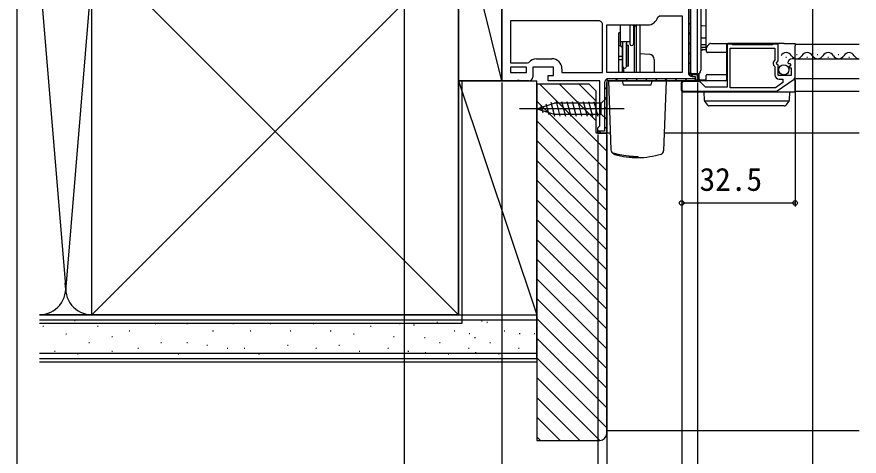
# Model space of a CAD drawing. Units: millimetres, scale not verified. Extents: x -525 to 525, y -783 to 778.
# Drawn here: x -525 to -283.7, y -597.3 to -471.5 of the extents above; entities that cross this region are included whole.
import ezdxf
from ezdxf.enums import TextEntityAlignment as Align

# ---------------------------------------------------------------- set-up
doc = ezdxf.new("R2010")
doc.units = ezdxf.units.MM
doc.header["$LTSCALE"] = 4
for name, color, linetype in [('0-3_YKK_11', 7, 'Continuous'), ('0-4_YKK_12', 2, 'Continuous'), ('0-5_YKK_13', 4, 'Continuous'), ('0-7_YKK_D', 6, 'Continuous'), ('0-8_YKK_ZWAK', 7, 'Continuous'), ('0-9_YSS_K', 3, 'Continuous'), ('0-A_YSS_KE', 3, 'Continuous')]:
    doc.layers.add(name, color=color, linetype=linetype)
doc.styles.add('ＭＳ ゴシック', font='')
doc.styles.get('ＭＳ ゴシック').set_extended_font_data('MS Gothic')

msp = doc.modelspace()

# ---------------------------------------------------------------- linework, layer by layer
at = {"layer": '0-3_YKK_11'}
for p, q in [((-357.711, -472.816), (-358.092, -472.64)), ((-332.6, -473.21), (-332, -473.81)), ((-332.6, -476.039), (-332, -476.639)), ((-332.6, -478.867), (-332, -479.467)), ((-332.6, -481.696), (-332, -482.296)), ((-376.1, -483.54), (-371.7, -483.54)), ((-332.6, -484.524), (-332, -485.124)), ((-332.6, -487.353), (-331.313, -488.64)), ((-356.032, -489.377), (-355.564, -489.844)), ((-353.34, -489.24), (-352.74, -489.84)), ((-350.512, -489.24), (-349.912, -489.84)), ((-347.683, -489.24), (-347.083, -489.84)), ((-344.855, -489.24), (-344.255, -489.84)), ((-342.026, -489.24), (-341.426, -489.84)), ((-339.198, -489.24), (-338.598, -489.84)), ((-336.37, -489.24), (-335.77, -489.84)), ((-333.541, -489.24), (-332.941, -489.84)), ((-330.713, -489.24), (-330.207, -489.745)), ((-307.119, -492.714), (-302.299, -489.349)), ((-356.6, -491.637), (-356, -492.237)), ((-334.5, -490.74), (-334.5, -492.14)), ((-329.59, -490.04), (-333.8, -490.04)), ((-356.6, -494.465), (-356, -495.065)), ((-333.8, -492.84), (-307.52, -492.84)), ((-356.6, -497.294), (-356, -497.894)), ((-356.6, -500.122), (-356, -500.722)), ((-358.139, -504.24), (-357.539, -504.84)), ((-356.6, -502.951), (-356, -503.551))]:
    msp.add_line(p, q, dxfattribs=at)
for points in [[(-378.2, -489.84), (-380.842, -489.84), (-381.025, -489.72), (-381.575, -489.72), (-381.758, -489.84), (-386, -489.84), (-386, -438.84), (-411.1, -438.84), (-411.6, -439.34), (-412.1, -439.84), (-414, -439.84), (-414, -436.44), (-386, -436.44)], [(-335.3, -463.34), (-332, -463.34), (-332, -488.04), (-330, -488.04), (-330, -489.84), (-356, -489.84), (-356, -504.84), (-358.5, -504.84), (-358.5, -503.34), (-358.25, -503.044), (-358, -502.748), (-358, -489.84), (-372.8, -489.84), (-372.8, -488.34), (-371.2, -488.34), (-371.2, -485.94), (-377.2, -485.94), (-377.2, -488.84)], [(-355.5, -489.84), (-330, -489.84), (-330, -488.04), (-332, -488.04), (-332, -463.34), (-335.3, -463.34)], [(-336.217, -463.94), (-332.6, -463.94), (-332.6, -487.54)], [(-358.092, -472.64), (-383.6, -472.64), (-383.6, -484.74), (-378.692, -484.74), (-378.31, -484.562)], [(-341.381, -471.622), (-340.895, -471.24), (-334.4, -471.24), (-334.4, -487.44)], [(-368.8, -486.44), (-368.8, -487.44), (-357.2, -487.44), (-357.2, -473.532), (-357.376, -473.151)], [(-334.4, -487.44), (-356, -487.44), (-356, -473.84), (-344.2, -473.84)], [(-304.099, -484.722), (-303.848, -484.933), (-303.529, -484.848), (-303.259, -485.316), (-303.836, -485.893), (-303.734, -486.14), (-303.1, -486.14), (-303.1, -488.34), (-306.9, -488.34), (-306.9, -485.34), (-307.2, -485.04), (-307.353, -484.711), (-306.9, -484.171), (-306.9, -479.34), (-308.227, -479.34), (-308.4, -479.44), (-308.573, -479.54), (-319.827, -479.54), (-320, -479.44), (-320.173, -479.34), (-321.5, -479.34), (-321.5, -491.64), (-327.7, -491.64), (-329.095, -490.245)], [(-307.615, -491.84), (-320.6, -491.84), (-320.6, -480.54), (-307.8, -480.54), (-307.8, -483.844), (-308.043, -484.133)], [(-302, -488.775), (-302, -483.54), (-302.805, -483.54)], [(-307.907, -485.682), (-307.8, -485.912), (-307.8, -488.14)], [(-331.5, -488.64), (-330.6, -488.64), (-330.6, -489.24), (-355.5, -489.24)], [(-306.6, -489.34), (-305.5, -489.34), (-305.5, -490.364), (-307.615, -491.84)], [(-356.6, -490.34), (-356.6, -504.24), (-358.5, -504.24), (-358.5, -504.84), (-356, -504.84), (-356, -490.34)]]:
    msp.add_lwpolyline(points, dxfattribs=at)
msp.add_lwpolyline([(-383.6, -487.44), (-379, -487.44), (-379, -485.94), (-383.6, -485.94)], close=True, dxfattribs=at)
for centre, radius, start, end in [((-355.5, -470.94), 2.9, 220.32022, 229.67978), ((-344.2, -470.94), 2.9, 270.00001, 346.39104), ((-376.1, -486.44), 2.9, 90.00001, 139.63901), ((-371.7, -486.44), 2.9, 0.00001, 89.99999), ((-307.2, -484.84), 1.1, 139.99999, 229.99481), ((-302.805, -484.84), 1.3, 89.99998, 174.7841), ((-378.2, -488.84), 1, 270.00001, 359.99999), ((-355.5, -490.34), 1.1, 90.00001, 179.99999), ((-331.5, -487.54), 1.1, 180.00001, 269.99999), ((-306.6, -488.14), 1.2, 180.00001, 269.99999), ((-302.7, -488.775), 0.7, 304.91937, 359.99998), ((-333.8, -490.74), 0.7, 90.00001, 179.99999), ((-333.8, -492.14), 0.7, 180.00001, 269.99999), ((-329.59, -490.74), 0.7, 45.00004, 90.00003), ((-307.52, -492.14), 0.7, 269.99992, 304.91935)]:
    msp.add_arc(centre, radius, start, end, dxfattribs=at)
at = {"layer": '0-4_YKK_12'}
for p, q in [((-302, -479.34), (-283.657, -479.34)), ((-301.65, -482.28), (-301.45, -482.28)), ((-295.65, -482.28), (-295.45, -482.28)), ((-289.65, -482.28), (-289.45, -482.28)), ((-304.65, -483.04), (-304.45, -483.04)), ((-302, -483.54), (-283.657, -483.54)), ((-298.65, -483.04), (-298.45, -483.04)), ((-292.65, -483.04), (-292.45, -483.04)), ((-286.65, -483.04), (-286.45, -483.04)), ((-302, -489.14), (-283.657, -489.14)), ((-302, -492.84), (-283.657, -492.84)), ((-354.976, -504.84), (-356.5, -504.84)), ((-283.657, -504.84), (-339.524, -504.84))]:
    msp.add_line(p, q, dxfattribs=at)
msp.add_lwpolyline([(-327.5, -480.84), (-327.5, -465.34), (-283.657, -465.34)], dxfattribs=at)
for centre, start, end in [((-304.55, -483.498), 29.20254, 150.79746), ((-301.55, -481.821), 209.20254, 330.79746), ((-298.55, -483.498), 29.20254, 150.79746), ((-295.55, -481.821), 209.20254, 330.79746), ((-292.55, -483.498), 29.20254, 150.79746), ((-289.55, -481.821), 209.20254, 330.79746), ((-286.55, -483.498), 29.20254, 150.79746), ((-283.55, -481.821), 209.20254, 266.41901)]:
    msp.add_arc(centre, 1.718, start, end, dxfattribs=at)
at = {"layer": '0-5_YKK_13'}
for p, q in [((-332, -486.84), (-332, -466.34)), ((-329, -466.34), (-329, -486.84)), ((-352.1, -473.84), (-352.1, -478.69)), ((-349.35, -473.84), (-349.35, -474.134)), ((-349.35, -474.134), (-349.35, -479.267)), ((-349.35, -474.134), (-349.35, -479.267)), ((-348.35, -473.84), (-348.35, -479.267)), ((-348, -487.44), (-348, -473.84)), ((-348, -478.69), (-348, -473.84)), ((-348, -474.061), (-347.5, -474.061)), ((-347.5, -487.44), (-347.5, -474.061)), ((-346.5, -473.84), (-346.5, -487.44)), ((-328.705, -474.045), (-327.5, -474.066)), ((-352.1, -476.14), (-352.5, -476.14)), ((-352.5, -487.44), (-352.5, -476.14)), ((-328.705, -477.545), (-327.5, -477.566)), ((-352, -479.833), (-352.5, -479.833)), ((-349.35, -478.69), (-352.1, -478.69)), ((-352, -479.833), (-352, -478.69)), ((-351.5, -480.432), (-352, -479.833)), ((-351.5, -487.44), (-351.5, -478.69)), ((-351.5, -480.14), (-351.35, -480.14)), ((-351.5, -480.14), (-351.5, -485.14)), ((-351.35, -485.74), (-351.35, -478.69)), ((-350.35, -478.69), (-350.35, -485.74)), ((-350.35, -485.74), (-350.35, -479.04)), ((-350.35, -480.14), (-350.2, -480.14)), ((-350.2, -485.64), (-350.2, -479.64)), ((-350.2, -479.64), (-349.7, -479.64)), ((-349.7, -485.64), (-349.7, -479.64)), ((-348, -478.69), (-348.35, -478.69)), ((-327.5, -479.514), (-328.705, -479.535)), ((-327.213, -479.946), (-326.894, -479.628)), ((-326.894, -479.628), (-326.612, -479.345)), ((-326.117, -479.14), (-321, -479.14)), ((-321.7, -479.84), (-321.7, -488.34)), ((-306.096, -479.14), (-321, -479.14)), ((-305.106, -479.14), (-306.096, -479.14)), ((-305.106, -479.14), (-302, -479.14)), ((-302, -479.14), (-302, -479.84)), ((-302, -483.54), (-302, -479.84)), ((-346.5, -482.015), (-343.769, -482.221)), ((-328.7, -480.34), (-329, -480.34)), ((-329, -481.268), (-328.584, -480.912)), ((-327.5, -480.34), (-328.7, -480.34)), ((-328.389, -480.84), (-327.421, -480.84)), ((-327.427, -481.437), (-327.418, -480.435)), ((-321.7, -481.74), (-327.127, -481.74)), ((-351.5, -482.882), (-352.5, -482.882)), ((-351.5, -483.798), (-352.5, -483.798)), ((-342.4, -483.716), (-342.4, -487.44)), ((-302, -488.34), (-302, -483.54)), ((-351.35, -485.14), (-351.5, -485.14)), ((-351.2, -486.34), (-351.5, -486.04)), ((-351.2, -486.34), (-351.2, -487.44)), ((-350.2, -485.14), (-350.35, -485.14)), ((-349.7, -485.64), (-350.2, -485.64)), ((-332, -487.34), (-332, -486.84)), ((-355.5, -489.84), (-354.809, -509.642)), ((-351.55, -489.84), (-354.751, -489.84)), ((-339.749, -489.84), (-342.95, -489.84)), ((-339, -489.84), (-339.701, -509.9)), ((-322, -489.84), (-333.8, -489.84)), ((-330, -487.84), (-331.5, -487.84)), ((-330, -489.839), (-330, -489.54)), ((-329.483, -489.342), (-329.497, -487.704)), ((-327.515, -489.64), (-329.183, -489.64)), ((-327.497, -489.542), (-327.487, -488.337)), ((-327.187, -488.04), (-321.7, -488.04)), ((-321.7, -488.34), (-321.7, -489.54)), ((-302, -489.44), (-302, -488.34)), ((-302, -492.88), (-302, -489.44)), ((-334.7, -490.74), (-334.7, -492.14)), ((-356, -494.74), (-357.55, -496.29)), ((-356, -500.94), (-356, -494.74)), ((-333.8, -493.04), (-307.481, -493.04)), ((-307.481, -493.04), (-302, -493.04)), ((-302, -493.04), (-302, -492.88)), ((-376, -497.84), (-371.084, -496.29)), ((-374.853, -496.902), (-374.304, -498.951)), ((-373.421, -496.45), (-372.608, -499.486)), ((-371.989, -495.999), (-370.933, -499.94)), ((-357.55, -496.29), (-371.084, -496.29)), ((-370.506, -495.74), (-369.38, -499.94)), ((-368.953, -495.74), (-367.827, -499.94)), ((-367.4, -495.74), (-366.274, -499.94)), ((-365.847, -495.74), (-364.721, -499.94)), ((-364.294, -495.74), (-363.169, -499.94)), ((-362.741, -495.74), (-361.616, -499.94)), ((-361.188, -495.74), (-360.063, -499.94)), ((-359.635, -495.74), (-358.51, -499.94)), ((-357.55, -499.39), (-357.55, -496.29)), ((-327.934, -495.543), (-303.766, -495.543)), ((-327.884, -495.63), (-327.895, -495.614)), ((-327.005, -496.834), (-327.884, -495.63)), ((-305.099, -497.04), (-305.503, -497.04)), ((-303.816, -495.63), (-304.695, -496.834)), ((-303.805, -495.614), (-303.816, -495.63)), ((-351, -497.84), (-381, -497.84)), ((-376, -497.84), (-371.084, -499.39)), ((-371.084, -499.39), (-357.55, -499.39)), ((-356, -500.94), (-357.55, -499.39)), ((-354.101, -510.563), (-354.101, -510.561)), ((-353.65, -510.694), (-353.657, -510.95)), ((-346.989, -511.838), (-346.989, -511.669))]:
    msp.add_line(p, q, dxfattribs=at)
for points in [[(-354.751, -489.84), (-355.138, -489.84), (-355.405, -489.84), (-355.5, -489.84)], [(-339, -489.84), (-339.095, -489.84), (-339.361, -489.84), (-339.749, -489.84)], [(-329.433, -489.505), (-330, -489.54), (-330, -489.24), (-330, -487.84)], [(-327.952, -495.455), (-328.1, -493.04), (-327.102, -493.04), (-304.598, -493.04), (-303.6, -493.04), (-303.748, -495.455)], [(-305.503, -497.04), (-326.197, -497.04), (-326.601, -497.04)], [(-348.556, -511.548), (-350.43, -511.367), (-352.282, -511.038), (-354.101, -510.561)], [(-349.579, -511.468), (-349.582, -511.538), (-349.585, -511.598), (-349.588, -511.645), (-349.591, -511.682), (-349.594, -511.707), (-349.597, -511.72), (-349.6, -511.722)], [(-349.6, -511.722), (-349.352, -511.716), (-349.113, -511.649), (-348.898, -511.526)], [(-347.236, -511.633), (-347.28, -511.628), (-347.386, -511.619), (-347.532, -511.608), (-347.707, -511.597), (-347.904, -511.586), (-348.118, -511.574), (-348.342, -511.561), (-348.57, -511.549)], [(-346.989, -511.669), (-347.005, -511.658), (-347.054, -511.647), (-347.135, -511.636), (-347.244, -511.626), (-347.38, -511.615), (-347.539, -511.605), (-347.718, -511.594), (-347.913, -511.583), (-348.12, -511.572), (-348.335, -511.56), (-348.556, -511.548)], [(-347.237, -511.641), (-347.186, -511.652), (-346.989, -511.669)]]:
    msp.add_lwpolyline(points, dxfattribs=at)
msp.add_lwpolyline([(-351.55, -489.84), (-351.25, -491.04), (-343.25, -491.04), (-342.95, -489.84)], close=True, dxfattribs=at)
msp.add_circle((-305.25, -486.691), 1.45, dxfattribs=at)
for centre, radius, start, end in [((-348.85, -474.134), 0.5, 143.96476, 180), ((-348.85, -474.134), 0.5, 0, 36.03524), ((-328.7, -473.745), 0.3, 180, 269), ((-328.7, -477.245), 0.3, 180, 269), ((-348.85, -479.267), 0.5, 180, 0), ((-348.85, -479.267), 0.5, 180, 0), ((-328.7, -479.835), 0.3, 91, 180), ((-326.718, -480.441), 0.7, 135, 179.5), ((-326.117, -479.84), 0.7, 90, 135), ((-321, -479.84), 0.7, 90, 180), ((-343.9, -483.716), 1.5, 0, 85), ((-328.389, -481.14), 0.3, 90, 130.60129), ((-327.127, -481.44), 0.3, 179.5, 270), ((-350.85, -485.74), 0.5, 180, 0), ((-331.5, -487.34), 0.5, 180, 270), ((-330, -486.84), 1, 270, 0), ((-333.8, -490.74), 0.9, 90, 180), ((-329.183, -489.34), 0.3, 180.5, 270), ((-327.797, -489.54), 0.3, 270, 359.5), ((-327.187, -488.34), 0.3, 90, 179.5), ((-327.187, -488.34), 0.3, 90, 179.5), ((-322, -489.54), 0.3, 270, 0), ((-333.8, -492.14), 0.9, 180, 270), ((-327.653, -495.437), 0.3, 183.5, 216.09486), ((-326.601, -496.54), 0.5, 216.09486, 270), ((-305.099, -496.54), 0.5, 270, 323.90514), ((-304.047, -495.437), 0.3, 323.90514, 356.5), ((-353.809, -509.607), 1, 182, 253.0185), ((-353.424, -509.976), 1, 210.54736, 254.07496), ((-347.25, -488.342), 23.498, 254.07432, 270.63734), ((-347, -510.838), 1, 230.81157, 270.63663), ((-347.25, -488.34), 23.5, 270.63663, 286.92472), ((-340.7, -509.865), 1, 286.92472, 358), ((-228.587, -512.279), 118.925, 179.72024, 179.78772)]:
    msp.add_arc(centre, radius, start, end, dxfattribs=at)
at = {"layer": '0-7_YKK_D'}
for p, q in [((-330, -487.54), (-330, -284.933)), ((-330, -487.54), (-330, -333.84)), ((-330, -487.54), (-330, -333.84)), ((-414, -440.34), (-414, -758.841)), ((-297, -459.34), (-297, -688.841)), ((-302, -489.775), (-302, -525.84)), ((-386, -490.34), (-386, -738.841)), ((-386, -490.34), (-386, -758.841)), ((-386, -490.34), (-386, -708.841)), ((-330.003, -490.397), (-330.003, -688.841)), ((-330, -490.34), (-330, -688.841)), ((-330, -490.34), (-330, -668.841)), ((-334.5, -493.14), (-334.5, -648.841)), ((-334.5, -493.14), (-334.5, -525.84)), ((-334.5, -493.14), (-334.5, -648.841)), ((-358.5, -505.24), (-358.5, -688.841)), ((-356, -505.34), (-356, -688.841)), ((-356, -505.34), (-356, -688.841)), ((-356, -505.34), (-356, -648.841)), ((-386, -507.84), (-386, -758.841)), ((-356, -507.84), (-356, -738.841)), ((-356, -507.84), (-356, -738.841)), ((-302, -524.84), (-334.5, -524.84))]:
    msp.add_line(p, q, dxfattribs=at)
for centre in [(-334.5, -524.84), (-302, -524.84)]:
    msp.add_circle(centre, 0.637, dxfattribs=at)
at = {"layer": '0-8_YKK_ZWAK'}
msp.add_line((-525, 747.3), (-525, -782.7), dxfattribs=at)
at = {"layer": '0-9_YSS_K'}
for p, q in [((-386, -489.84), (-398.5, -439.84)), ((-398.5, -556.84), (-503.5, -451.84)), ((-398.5, -451.84), (-503.5, -556.84)), ((-518.342, -460.871), (-511, -549.721)), ((-503.506, -459.034), (-510.842, -547.808)), ((-398.5, -489.84), (-376, -489.84)), ((-398.5, -556.84), (-398.5, -489.84)), ((-398.5, -489.84), (-376, -556.84)), ((-376, -556.84), (-376, -489.84)), ((-375.153, -490.841), (-356, -509.994)), ((-369.496, -490.841), (-359, -501.337)), ((-363.839, -490.841), (-359, -495.68)), ((-376, -495.651), (-356, -515.651)), ((-376, -501.307), (-356, -521.307)), ((-376, -506.964), (-356, -526.964)), ((-376, -512.621), (-356, -532.621)), ((-376, -518.278), (-356, -538.278)), ((-376, -523.935), (-356, -543.935)), ((-376, -529.592), (-356, -549.592)), ((-376, -535.249), (-356, -555.249)), ((-376, -540.905), (-356, -560.905)), ((-376, -546.562), (-356, -566.562)), ((-376, -552.219), (-356, -572.219)), ((-503.5, -556.84), (-518.5, -556.84)), ((-398.5, -556.84), (-376, -556.84)), ((-518.5, -558.34), (-376, -558.34)), ((-508.26, -558.581), (-508.46, -558.581)), ((-485.184, -559.406), (-485.384, -559.406)), ((-476.118, -559.406), (-476.318, -559.406)), ((-462.931, -559.406), (-463.131, -559.406)), ((-452.217, -559.406), (-452.417, -559.406)), ((-439.924, -559.406), (-440.124, -559.406)), ((-415.199, -559.406), (-415.399, -559.406)), ((-411.108, -559.839), (-411.308, -559.839)), ((-404.481, -559.059), (-404.681, -559.059)), ((-391.684, -558.67), (-391.884, -558.67)), ((-390.12, -559.059), (-390.32, -559.059)), ((-376, -557.876), (-356, -577.876)), ((-517.326, -560.23), (-517.526, -560.23)), ((-501.667, -560.23), (-501.867, -560.23)), ((-492.601, -561.554), (-492.801, -561.554)), ((-468.701, -561.554), (-468.901, -561.554)), ((-457.986, -561.554), (-458.186, -561.554)), ((-446.448, -561.554), (-446.648, -561.554)), ((-434.979, -561.554), (-435.179, -561.554)), ((-423.44, -560.23), (-423.64, -560.23)), ((-399.54, -561.554), (-399.74, -561.554)), ((-395.192, -562.288), (-395.392, -562.288)), ((-385.178, -561.554), (-385.378, -561.554)), ((-380.83, -562.288), (-381.03, -562.288)), ((-376.617, -562.288), (-376.817, -562.288)), ((-510.733, -562.378), (-510.933, -562.378)), ((-497.546, -563.202), (-497.746, -563.202)), ((-428.385, -562.378), (-428.585, -562.378)), ((-416.847, -563.202), (-417.047, -563.202)), ((-407.99, -563.457), (-408.19, -563.457)), ((-393.628, -563.457), (-393.828, -563.457)), ((-376, -563.533), (-356, -583.533)), ((-504.139, -564.851), (-504.339, -564.851)), ((-490.129, -566.499), (-490.329, -566.499)), ((-483.535, -564.851), (-483.735, -564.851)), ((-476.118, -564.851), (-476.318, -564.851)), ((-470.349, -565.675), (-470.549, -565.675)), ((-464.58, -566.499), (-464.78, -566.499)), ((-459.635, -566.499), (-459.835, -566.499)), ((-447.272, -565.675), (-447.472, -565.675)), ((-439.099, -566.499), (-439.299, -566.499)), ((-432.506, -565.675), (-432.706, -565.675)), ((-418.495, -566.499), (-418.695, -566.499)), ((-403.661, -564.851), (-403.861, -564.851)), ((-395.419, -566.499), (-395.619, -566.499)), ((-389.299, -564.851), (-389.499, -564.851)), ((-381.058, -566.499), (-381.258, -566.499)), ((-518.5, -567.84), (-376, -567.84)), ((-514.029, -567.323), (-514.229, -567.323)), ((-507.436, -568.147), (-507.636, -568.147)), ((-497.546, -567.323), (-497.746, -567.323)), ((-478.59, -568.147), (-478.79, -568.147)), ((-455.514, -568.147), (-455.714, -568.147)), ((-426.737, -567.323), (-426.937, -567.323)), ((-412.726, -567.323), (-412.926, -567.323)), ((-407.8, -567.745), (-408, -567.745)), ((-401.188, -568.147), (-401.388, -568.147)), ((-393.438, -567.745), (-393.638, -567.745)), ((-386.827, -568.147), (-387.027, -568.147)), ((-376, -569.19), (-356, -589.19)), ((-376, -569.34), (-376, -581.84)), ((-518.5, -570.34), (-376, -570.34)), ((-376, -574.847), (-358.006, -592.841)), ((-376, -577.441), (-376, -589.941)), ((-376, -580.503), (-363.663, -592.841)), ((-376, -586.16), (-369.319, -592.841)), ((-356, -589.941), (-283.657, -589.941)), ((-376, -591.817), (-374.976, -592.841))]:
    msp.add_line(p, q, dxfattribs=at)
msp.add_lwpolyline([(-398.5, -489.84), (-398.5, -439.84), (-386, -439.84), (-386, -489.84)], close=True, dxfattribs=at)
for centre, start, end in [((-518.5, -549.34), 269.91071, 11.78354), ((-503.5, -549.34), 168.21647, 270)]:
    msp.add_arc(centre, 7.5, start, end, dxfattribs=at)
at = {"layer": '0-A_YSS_KE'}
for p, q in [((-503.5, -556.84), (-503.5, -459.34)), ((-397.5, -489.84), (-397.5, -559.34)), ((-518.512, -556.84), (-376, -556.84)), ((-376, -569.34), (-376, -556.84)), ((-397.5, -559.34), (-518.5, -559.34)), ((-518.5, -569.34), (-376, -569.34))]:
    msp.add_line(p, q, dxfattribs=at)
for points in [[(-503.5, -451.84), (-398.5, -451.84), (-398.5, -556.84), (-503.5, -556.84)], [(-376, -490.841), (-376, -592.841), (-358, -592.841)], [(-356, -590.841), (-356, -504.841), (-359, -504.841), (-359, -492.841), (-361, -490.841), (-376, -490.841)]]:
    msp.add_lwpolyline(points, dxfattribs=at)
msp.add_arc((-358, -590.841), 2, 270.00001, 359.99999, dxfattribs=at)

# ---------------------------------------------------------------- texts
at = {"layer": '0-7_YKK_D', "style": 'ＭＳ ゴシック'}
msp.add_text('32.5', height=6.598, dxfattribs=at).set_placement((-329.398, -523.34), align=Align.BOTTOM_LEFT)

doc.saveas('drawing.dxf')
